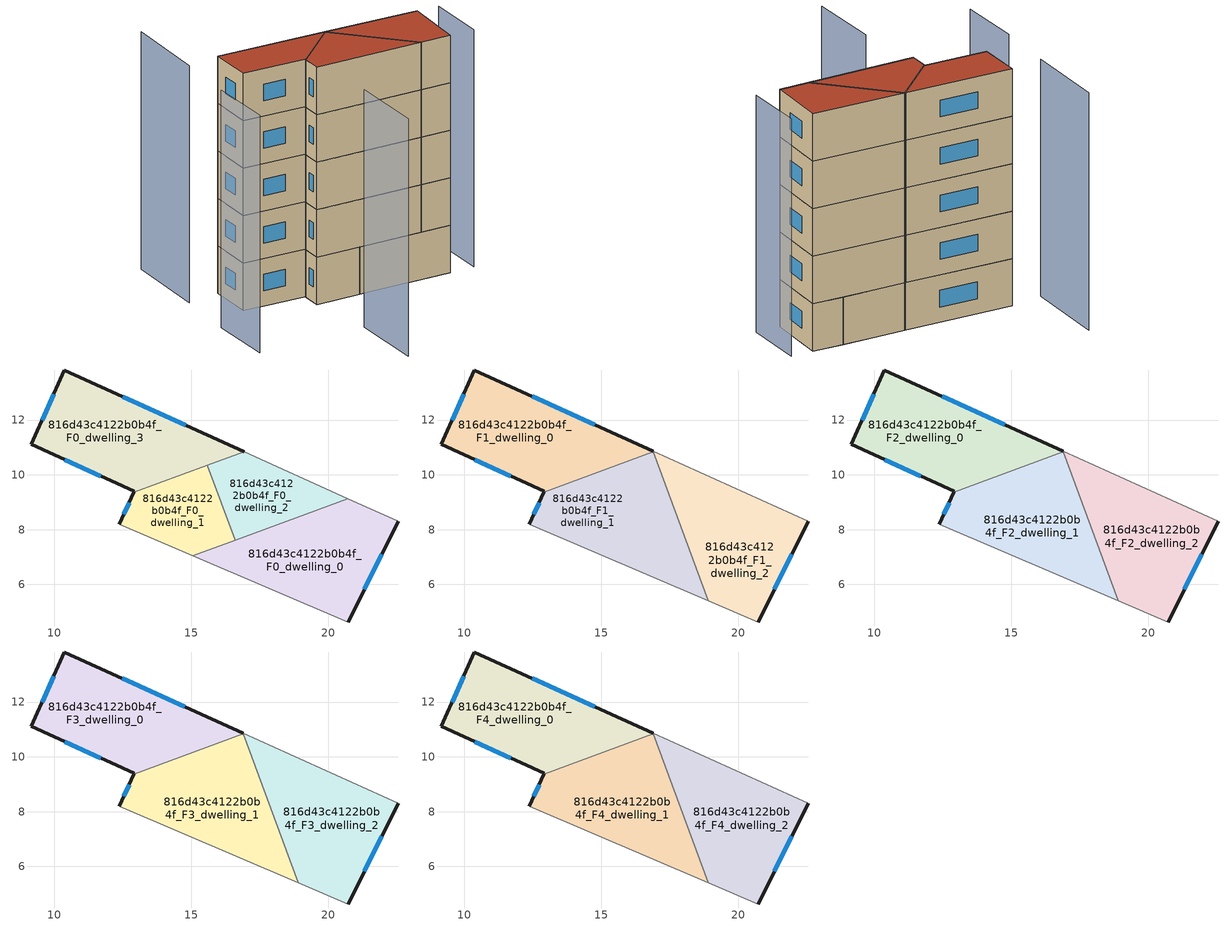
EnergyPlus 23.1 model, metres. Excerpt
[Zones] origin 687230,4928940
816d43c4122b0b4f_F0_dwelling_0
 floor ground (EU_floor_Construction): 20.73,4.63 22.55,8.3 20.71,9.13 15.05,7.04 z0
 wall outside (EU_wall_Construction): 22.55,8.3 20.73,4.63 z0:3
 wall adiabatic (EU_wall_Construction): 20.71,9.13 22.55,8.3 / 20.73,4.63 15.05,7.04 z0:3
 wall to 816d43c4122b0b4f_F0_dwelling_2 (EU_wall_Construction): 16.6,7.62 20.71,9.13 z0:3
 wall to 816d43c4122b0b4f_F0_dwelling_1 (EU_wall_Construction): 15.05,7.04 16.6,7.62 z0:3
 window (EU_Window_Construction): 21.96,7.1 21.32,5.82 z0.98:2.02
816d43c4122b0b4f_F0_dwelling_1
 floor ground (EU_floor_Construction): 16.6,7.62 15.59,10.35 12.91,9.36 12.36,8.19 15.05,7.04 z0
 wall outside (EU_wall_Construction): 12.36,8.19 12.91,9.36 z0:3
 wall to 816d43c4122b0b4f_F0_dwelling_2 (EU_wall_Construction): 15.59,10.35 16.6,7.62 z0:3
 wall adiabatic (EU_wall_Construction): 15.05,7.04 12.36,8.19 z0:3
 wall to 816d43c4122b0b4f_F0_dwelling_3 (EU_wall_Construction): 12.91,9.36 15.59,10.35 z0:3
 window (EU_Window_Construction): 12.54,8.57 12.73,8.98 z0.98:2.02
816d43c4122b0b4f_F0_dwelling_2
 floor ground (EU_floor_Construction): 20.71,9.13 16.93,10.85 15.59,10.35 16.6,7.62 z0
 wall adiabatic (EU_wall_Construction): 16.93,10.85 20.71,9.13 z0:3
 wall to 816d43c4122b0b4f_F0_dwelling_3 (EU_wall_Construction): 15.59,10.35 16.93,10.85 z0:3
816d43c4122b0b4f_F0_dwelling_3
 floor ground (EU_floor_Construction): 16.93,10.85 10.36,13.83 9.16,11.12 12.92,9.4 12.91,9.36 z0
 wall outside (EU_wall_Construction): 12.91,9.36 12.92,9.4 9.16,11.12 10.36,13.83 16.93,10.85 z0:3
 window (EU_Window_Construction): 11.7,9.96 10.39,10.56 / 9.55,12 9.97,12.95 / 12.5,12.86 14.8,11.82 z0.98:2.02
816d43c4122b0b4f_F1_dwelling_0
 floor to 816d43c4122b0b4f_F0_dwelling_3 (EU_floor_Construction): 16.9,10.84 16.89,10.87 10.36,13.83 9.16,11.12 12.92,9.4 12.91,9.36 z3
 wall outside (EU_wall_Construction): 12.91,9.36 12.92,9.4 9.16,11.12 10.36,13.83 16.89,10.87 z3:6
 wall to 816d43c4122b0b4f_F1_dwelling_1 (EU_wall_Construction): 16.9,10.83 12.91,9.36 z3:6
 wall to 816d43c4122b0b4f_F1_dwelling_2 (EU_wall_Construction): 16.89,10.87 16.9,10.84 z3:6
 window (EU_Window_Construction): 9.55,12 9.97,12.95 / 12.49,12.86 14.77,11.83 / 11.7,9.96 10.39,10.56 z3.98:5.02
816d43c4122b0b4f_F1_dwelling_1
 floor to 816d43c4122b0b4f_F0_dwelling_1 (EU_floor_Construction): 16.6,7.62 15.59,10.35 12.91,9.36 12.36,8.19 15.05,7.04 z3
 floor to 816d43c4122b0b4f_F0_dwelling_0 (EU_floor_Construction): 18.91,5.4 17.91,8.1 15.05,7.04 z3
 floor to 816d43c4122b0b4f_F0_dwelling_2 (EU_floor_Construction): 17.91,8.1 16.9,10.83 15.59,10.35 16.6,7.62 z3
 wall outside (EU_wall_Construction): 12.36,8.19 12.91,9.36 z3:6
 wall adiabatic (EU_wall_Construction): 18.91,5.4 12.36,8.19 z3:6
 wall to 816d43c4122b0b4f_F1_dwelling_2 (EU_wall_Construction): 16.9,10.83 18.91,5.4 z3:6
 window (EU_Window_Construction): 12.54,8.57 12.73,8.98 z3.98:5.02
816d43c4122b0b4f_F1_dwelling_2
 floor to 816d43c4122b0b4f_F0_dwelling_0 (EU_floor_Construction): 20.73,4.63 22.55,8.3 20.71,9.13 17.91,8.1 18.91,5.4 z3
 floor to 816d43c4122b0b4f_F0_dwelling_2 (EU_floor_Construction): 20.71,9.13 16.93,10.85 16.9,10.84 17.91,8.1 z3
 wall outside (EU_wall_Construction): 22.55,8.3 20.73,4.63 z3:6
 wall adiabatic (EU_wall_Construction): 16.89,10.87 22.55,8.3 / 20.73,4.63 18.91,5.4 z3:6
 window (EU_Window_Construction): 21.96,7.1 21.32,5.82 z3.98:5.02
816d43c4122b0b4f_F2_dwelling_0
 floor to 816d43c4122b0b4f_F1_dwelling_0 (EU_floor_Construction): 16.9,10.83 16.89,10.87 10.36,13.83 9.16,11.12 12.92,9.4 12.91,9.36 z6
 wall outside (EU_wall_Construction): 12.91,9.36 12.92,9.4 9.16,11.12 10.36,13.83 16.89,10.87 z6:9
 wall to 816d43c4122b0b4f_F2_dwelling_1 (EU_wall_Construction): 16.9,10.83 12.91,9.36 z6:9
 wall to 816d43c4122b0b4f_F2_dwelling_2 (EU_wall_Construction): 16.89,10.87 16.9,10.84 z6:9
 window (EU_Window_Construction): 9.55,12 9.97,12.95 / 12.49,12.86 14.77,11.83 / 11.7,9.96 10.39,10.56 z6.98:8.02
816d43c4122b0b4f_F2_dwelling_1
 floor to 816d43c4122b0b4f_F1_dwelling_1 (EU_floor_Construction): 18.91,5.4 16.9,10.83 12.91,9.36 12.36,8.19 z6
 wall outside (EU_wall_Construction): 12.36,8.19 12.91,9.36 z6:9
 wall adiabatic (EU_wall_Construction): 18.91,5.4 12.36,8.19 z6:9
 wall to 816d43c4122b0b4f_F2_dwelling_2 (EU_wall_Construction): 16.9,10.83 18.91,5.4 z6:9
 window (EU_Window_Construction): 12.54,8.57 12.73,8.98 z6.98:8.02
816d43c4122b0b4f_F2_dwelling_2
 floor to 816d43c4122b0b4f_F1_dwelling_2 (EU_floor_Construction): 20.73,4.63 22.55,8.3 16.89,10.87 18.91,5.4 z6
 wall outside (EU_wall_Construction): 22.55,8.3 20.73,4.63 z6:9
 wall adiabatic (EU_wall_Construction): 16.89,10.87 22.55,8.3 / 20.73,4.63 18.91,5.4 z6:9
 window (EU_Window_Construction): 21.96,7.1 21.32,5.82 z6.98:8.02
816d43c4122b0b4f_F3_dwelling_0
 floor to 816d43c4122b0b4f_F2_dwelling_0 (EU_floor_Construction): 16.9,10.83 16.89,10.87 10.36,13.83 9.16,11.12 12.92,9.4 12.91,9.36 z9
 wall outside (EU_wall_Construction): 12.91,9.36 12.92,9.4 9.16,11.12 10.36,13.83 16.89,10.87 z9:12
 wall to 816d43c4122b0b4f_F3_dwelling_1 (EU_wall_Construction): 16.9,10.83 12.91,9.36 z9:12
 wall to 816d43c4122b0b4f_F3_dwelling_2 (EU_wall_Construction): 16.89,10.87 16.9,10.84 z9:12
 window (EU_Window_Construction): 9.55,12 9.97,12.95 / 12.49,12.86 14.77,11.83 / 11.7,9.96 10.39,10.56 z9.98:11.02
816d43c4122b0b4f_F3_dwelling_1
 floor to 816d43c4122b0b4f_F2_dwelling_1 (EU_floor_Construction): 18.91,5.4 16.9,10.83 12.91,9.36 12.36,8.19 z9
 wall outside (EU_wall_Construction): 12.36,8.19 12.91,9.36 z9:12
 wall adiabatic (EU_wall_Construction): 18.91,5.4 12.36,8.19 z9:12
 wall to 816d43c4122b0b4f_F3_dwelling_2 (EU_wall_Construction): 16.9,10.83 18.91,5.4 z9:12
 window (EU_Window_Construction): 12.54,8.57 12.73,8.98 z9.98:11.02
816d43c4122b0b4f_F3_dwelling_2
 floor to 816d43c4122b0b4f_F2_dwelling_2 (EU_floor_Construction): 20.73,4.63 22.55,8.3 16.89,10.87 18.91,5.4 z9
 wall outside (EU_wall_Construction): 22.55,8.3 20.73,4.63 z9:12
 wall adiabatic (EU_wall_Construction): 16.89,10.87 22.55,8.3 / 20.73,4.63 18.91,5.4 z9:12
 window (EU_Window_Construction): 21.96,7.1 21.32,5.82 z9.98:11.02
816d43c4122b0b4f_F4_dwelling_0
 floor to 816d43c4122b0b4f_F3_dwelling_0 (EU_floor_Construction): 16.9,10.83 16.89,10.87 10.36,13.83 9.16,11.12 12.92,9.4 12.91,9.36 z12
 wall outside (EU_wall_Construction): 12.91,9.36 12.92,9.4 9.16,11.12 10.36,13.83 16.89,10.87 z12:15
 wall to 816d43c4122b0b4f_F4_dwelling_1 (EU_wall_Construction): 16.9,10.83 12.91,9.36 z12:15
 wall to 816d43c4122b0b4f_F4_dwelling_2 (EU_wall_Construction): 16.89,10.87 16.9,10.84 z12:15
 window (EU_Window_Construction): 9.55,12 9.97,12.95 / 12.49,12.86 14.77,11.83 / 11.7,9.96 10.39,10.56 z12.98:14.02
 roof outside (EU_roof_Construction): 16.89,10.87 16.9,10.83 12.91,9.36 12.92,9.4 9.16,11.12 10.36,13.83 z15
816d43c4122b0b4f_F4_dwelling_1
 floor to 816d43c4122b0b4f_F3_dwelling_1 (EU_floor_Construction): 18.91,5.4 16.9,10.83 12.91,9.36 12.36,8.19 z12
 wall outside (EU_wall_Construction): 12.36,8.19 12.91,9.36 z12:15
 wall adiabatic (EU_wall_Construction): 18.91,5.4 12.36,8.19 z12:15
 wall to 816d43c4122b0b4f_F4_dwelling_2 (EU_wall_Construction): 16.9,10.83 18.91,5.4 z12:15
 window (EU_Window_Construction): 12.54,8.57 12.73,8.98 z12.98:14.02
 roof outside (EU_roof_Construction): 16.9,10.83 18.91,5.4 12.36,8.19 12.91,9.36 z15
816d43c4122b0b4f_F4_dwelling_2
 floor to 816d43c4122b0b4f_F3_dwelling_2 (EU_floor_Construction): 20.73,4.63 22.55,8.3 16.89,10.87 18.91,5.4 z12
 wall outside (EU_wall_Construction): 22.55,8.3 20.73,4.63 z12:15
 wall adiabatic (EU_wall_Construction): 16.89,10.87 22.55,8.3 / 20.73,4.63 18.91,5.4 z12:15
 window (EU_Window_Construction): 21.96,7.1 21.32,5.82 z12.98:14.02
 roof outside (EU_roof_Construction): 22.55,8.3 20.73,4.63 18.91,5.4 16.89,10.87 z15
shading: 9.32,-0.53 11.25,4.01 / 4.7,6.75 6.39,10.72 / 22.19,4.01 23.83,7.66 / 10.69,19.51 8.26,14.36 z0:15
[Building]
EU S2 Campaign: North Axis=0; Terrain=City; Solar Distribution=FullExterior
[Site:Location]
Bologna: Latitude=44.5; Longitude=11.25; Time Zone=1; Elevation=37
[SizingPeriod:WeatherFileDays]
AnnualSizingPeriod: Begin Month=1; Begin Day of Month=1; End Month=12; End Day of Month=31; Day of Week for Start Day=Monday; Use Weather File Daylight Saving Period=No; Use Weather File Rain and Snow Indicators=No
[MATERIAL]
EU_InternalMass_Material: Roughness=MediumRough; Thickness=0.1; Conductivity=1; Density=1800; Specific Heat=900; Thermal Absorptance=0.9; Solar Absorptance=0.7; Visible Absorptance=0.7
[MATERIAL:NOMASS] Roughness=MediumRough; Thermal Absorptance=0.9; Solar Absorptance=0.7; Visible Absorptance=0.7
Name | Thermal Resistance
EU_wall_NoMass | 0.905828
EU_roof_NoMass | 0.37593
EU_floor_NoMass | 0.67114
[WINDOWMATERIAL:SIMPLEGLAZINGSYSTEM]
EU_Window_SimpleGlazing: UFactor=4.52486; Solar Heat Gain Coefficient=0.85; Visible Transmittance=0.85
[CONSTRUCTION]
EU_wall_Construction: EU_wall_NoMass
EU_roof_Construction: EU_roof_NoMass
EU_floor_Construction: EU_floor_NoMass
EU_InternalMass_Construction: EU_InternalMass_Material
EU_Window_Construction: EU_Window_SimpleGlazing
[ZONE] Type=1; Multiplier=1; Ceiling Height=autocalculate; Floor Area=autocalculate; Part of Total Floor Area=Yes
Name | Volume
816d43c4122b0b4f_F0_dwelling_0 | 50.7715
816d43c4122b0b4f_F1_dwelling_0; 816d43c4122b0b4f_F2_dwelling_0; 816d43c4122b0b4f_F3_dwelling_0; 816d43c4122b0b4f_F4_dwelling_0; 816d43c4122b0b4f_F0_dwelling_3 | 50.7773
816d43c4122b0b4f_F0_dwelling_1 | 25.3843
816d43c4122b0b4f_F1_dwelling_1; 816d43c4122b0b4f_F2_dwelling_1; 816d43c4122b0b4f_F3_dwelling_1; 816d43c4122b0b4f_F4_dwelling_1 | 50.7737
816d43c4122b0b4f_F0_dwelling_2 | 25.3909
816d43c4122b0b4f_F1_dwelling_2; 816d43c4122b0b4f_F2_dwelling_2; 816d43c4122b0b4f_F3_dwelling_2; 816d43c4122b0b4f_F4_dwelling_2 | 50.7729
[INTERNALMASS] Construction=EU_InternalMass_Construction
Name | Zone or ZoneList | Surface Area
816d43c4122b0b4f_F0_dwelling_0_EU_InternalMass | 816d43c4122b0b4f_F0_dwelling_0 | 16.9242
816d43c4122b0b4f_F0_dwelling_1_EU_InternalMass | 816d43c4122b0b4f_F0_dwelling_1 | 8.46159
816d43c4122b0b4f_F0_dwelling_2_EU_InternalMass | 816d43c4122b0b4f_F0_dwelling_2 | 8.46359
816d43c4122b0b4f_F0_dwelling_3_EU_InternalMass | 816d43c4122b0b4f_F0_dwelling_3 | 16.9256
816d43c4122b0b4f_F1_dwelling_0_EU_InternalMass | 816d43c4122b0b4f_F1_dwelling_0 | 16.9255
816d43c4122b0b4f_F1_dwelling_1_EU_InternalMass | 816d43c4122b0b4f_F1_dwelling_1 | 16.9257
816d43c4122b0b4f_F1_dwelling_2_EU_InternalMass | 816d43c4122b0b4f_F1_dwelling_2 | 16.924
816d43c4122b0b4f_F2_dwelling_0_EU_InternalMass | 816d43c4122b0b4f_F2_dwelling_0 | 16.9255
816d43c4122b0b4f_F2_dwelling_1_EU_InternalMass | 816d43c4122b0b4f_F2_dwelling_1 | 16.9257
816d43c4122b0b4f_F2_dwelling_2_EU_InternalMass | 816d43c4122b0b4f_F2_dwelling_2 | 16.924
816d43c4122b0b4f_F3_dwelling_0_EU_InternalMass | 816d43c4122b0b4f_F3_dwelling_0 | 16.9255
816d43c4122b0b4f_F3_dwelling_1_EU_InternalMass | 816d43c4122b0b4f_F3_dwelling_1 | 16.9257
816d43c4122b0b4f_F3_dwelling_2_EU_InternalMass | 816d43c4122b0b4f_F3_dwelling_2 | 16.924
816d43c4122b0b4f_F4_dwelling_0_EU_InternalMass | 816d43c4122b0b4f_F4_dwelling_0 | 16.9255
816d43c4122b0b4f_F4_dwelling_1_EU_InternalMass | 816d43c4122b0b4f_F4_dwelling_1 | 16.9257
816d43c4122b0b4f_F4_dwelling_2_EU_InternalMass | 816d43c4122b0b4f_F4_dwelling_2 | 16.924
[OTHEREQUIPMENT] Fuel Type=Electricity; Design Level Calculation Method=Watts/Area; Power per Zone Floor Area=1; Fraction Latent=0; Fraction Radiant=0; Fraction Lost=0; Carbon Dioxide Generation Rate=0; EndUse Subcategory=EU_Step8_InternalGains
Name | Zone or ZoneList or Space or SpaceList | Schedule
EU_Step8_InternalGain_816d43c4122b0b4f_F0_dwelling_0_f000 | 816d43c4122b0b4f_F0_dwelling_0 | EU_Step8_GainSchedule_816d43c4122b0b4f_F0_dwelling_0_f000
EU_Step8_InternalGain_816d43c4122b0b4f_F0_dwelling_1_f000 | 816d43c4122b0b4f_F0_dwelling_1 | EU_Step8_GainSchedule_816d43c4122b0b4f_F0_dwelling_1_f000
EU_Step8_InternalGain_816d43c4122b0b4f_F0_dwelling_2_f000 | 816d43c4122b0b4f_F0_dwelling_2 | EU_Step8_GainSchedule_816d43c4122b0b4f_F0_dwelling_2_f000
EU_Step8_InternalGain_816d43c4122b0b4f_F0_dwelling_3_f000 | 816d43c4122b0b4f_F0_dwelling_3 | EU_Step8_GainSchedule_816d43c4122b0b4f_F0_dwelling_3_f000
EU_Step8_InternalGain_816d43c4122b0b4f_F1_dwelling_0_f000 | 816d43c4122b0b4f_F1_dwelling_0 | EU_Step8_GainSchedule_816d43c4122b0b4f_F1_dwelling_0_f000
EU_Step8_InternalGain_816d43c4122b0b4f_F1_dwelling_1_f000 | 816d43c4122b0b4f_F1_dwelling_1 | EU_Step8_GainSchedule_816d43c4122b0b4f_F1_dwelling_1_f000
EU_Step8_InternalGain_816d43c4122b0b4f_F1_dwelling_2_f000 | 816d43c4122b0b4f_F1_dwelling_2 | EU_Step8_GainSchedule_816d43c4122b0b4f_F1_dwelling_2_f000
EU_Step8_InternalGain_816d43c4122b0b4f_F2_dwelling_0_f000 | 816d43c4122b0b4f_F2_dwelling_0 | EU_Step8_GainSchedule_816d43c4122b0b4f_F2_dwelling_0_f000
EU_Step8_InternalGain_816d43c4122b0b4f_F2_dwelling_1_f000 | 816d43c4122b0b4f_F2_dwelling_1 | EU_Step8_GainSchedule_816d43c4122b0b4f_F2_dwelling_1_f000
EU_Step8_InternalGain_816d43c4122b0b4f_F2_dwelling_2_f000 | 816d43c4122b0b4f_F2_dwelling_2 | EU_Step8_GainSchedule_816d43c4122b0b4f_F2_dwelling_2_f000
EU_Step8_InternalGain_816d43c4122b0b4f_F3_dwelling_0_f000 | 816d43c4122b0b4f_F3_dwelling_0 | EU_Step8_GainSchedule_816d43c4122b0b4f_F3_dwelling_0_f000
EU_Step8_InternalGain_816d43c4122b0b4f_F3_dwelling_1_f000 | 816d43c4122b0b4f_F3_dwelling_1 | EU_Step8_GainSchedule_816d43c4122b0b4f_F3_dwelling_1_f000
EU_Step8_InternalGain_816d43c4122b0b4f_F3_dwelling_2_f000 | 816d43c4122b0b4f_F3_dwelling_2 | EU_Step8_GainSchedule_816d43c4122b0b4f_F3_dwelling_2_f000
EU_Step8_InternalGain_816d43c4122b0b4f_F4_dwelling_0_f000 | 816d43c4122b0b4f_F4_dwelling_0 | EU_Step8_GainSchedule_816d43c4122b0b4f_F4_dwelling_0_f000
EU_Step8_InternalGain_816d43c4122b0b4f_F4_dwelling_1_f000 | 816d43c4122b0b4f_F4_dwelling_1 | EU_Step8_GainSchedule_816d43c4122b0b4f_F4_dwelling_1_f000
EU_Step8_InternalGain_816d43c4122b0b4f_F4_dwelling_2_f000 | 816d43c4122b0b4f_F4_dwelling_2 | EU_Step8_GainSchedule_816d43c4122b0b4f_F4_dwelling_2_f000
[ZONEVENTILATION:DESIGNFLOWRATE] Schedule=EU_AlwaysOn; Design Flow Rate Calculation Method=AirChanges/Hour; Air Changes per Hour=0.73129; Ventilation Type=Natural; Fan Pressure Rise=0; Fan Total Efficiency=1; Constant Term Coefficient=1; Temperature Term Coefficient=0; Velocity Term Coefficient=0; Velocity Squared Term Coefficient=0; Minimum Indoor Temperature=-100; Maximum Indoor Temperature=100; Delta Temperature=-100; Minimum Outdoor Temperature=-100; Maximum Outdoor Temperature=100; Maximum Wind Speed=40
Name | Zone or ZoneList or Space or SpaceList
EU_ConstantAir_816d43c4122b0b4f_F0_dwelling_0 | 816d43c4122b0b4f_F0_dwelling_0
EU_ConstantAir_816d43c4122b0b4f_F0_dwelling_1 | 816d43c4122b0b4f_F0_dwelling_1
EU_ConstantAir_816d43c4122b0b4f_F0_dwelling_2 | 816d43c4122b0b4f_F0_dwelling_2
EU_ConstantAir_816d43c4122b0b4f_F0_dwelling_3 | 816d43c4122b0b4f_F0_dwelling_3
EU_ConstantAir_816d43c4122b0b4f_F1_dwelling_0 | 816d43c4122b0b4f_F1_dwelling_0
EU_ConstantAir_816d43c4122b0b4f_F1_dwelling_1 | 816d43c4122b0b4f_F1_dwelling_1
EU_ConstantAir_816d43c4122b0b4f_F1_dwelling_2 | 816d43c4122b0b4f_F1_dwelling_2
EU_ConstantAir_816d43c4122b0b4f_F2_dwelling_0 | 816d43c4122b0b4f_F2_dwelling_0
EU_ConstantAir_816d43c4122b0b4f_F2_dwelling_1 | 816d43c4122b0b4f_F2_dwelling_1
EU_ConstantAir_816d43c4122b0b4f_F2_dwelling_2 | 816d43c4122b0b4f_F2_dwelling_2
EU_ConstantAir_816d43c4122b0b4f_F3_dwelling_0 | 816d43c4122b0b4f_F3_dwelling_0
EU_ConstantAir_816d43c4122b0b4f_F3_dwelling_1 | 816d43c4122b0b4f_F3_dwelling_1
EU_ConstantAir_816d43c4122b0b4f_F3_dwelling_2 | 816d43c4122b0b4f_F3_dwelling_2
EU_ConstantAir_816d43c4122b0b4f_F4_dwelling_0 | 816d43c4122b0b4f_F4_dwelling_0
EU_ConstantAir_816d43c4122b0b4f_F4_dwelling_1 | 816d43c4122b0b4f_F4_dwelling_1
EU_ConstantAir_816d43c4122b0b4f_F4_dwelling_2 | 816d43c4122b0b4f_F4_dwelling_2
[HVACTEMPLATE:THERMOSTAT] Constant Heating Setpoint=20; Constant Cooling Setpoint=50
EU_HeatOnly_816d43c4122b0b4f_F0_dwelling_0; EU_HeatOnly_816d43c4122b0b4f_F0_dwelling_1; EU_HeatOnly_816d43c4122b0b4f_F0_dwelling_2; EU_HeatOnly_816d43c4122b0b4f_F0_dwelling_3; EU_HeatOnly_816d43c4122b0b4f_F1_dwelling_0; EU_HeatOnly_816d43c4122b0b4f_F1_dwelling_1; EU_HeatOnly_816d43c4122b0b4f_F1_dwelling_2; EU_HeatOnly_816d43c4122b0b4f_F2_dwelling_0; EU_HeatOnly_816d43c4122b0b4f_F2_dwelling_1; EU_HeatOnly_816d43c4122b0b4f_F2_dwelling_2; EU_HeatOnly_816d43c4122b0b4f_F3_dwelling_0; EU_HeatOnly_816d43c4122b0b4f_F3_dwelling_1; EU_HeatOnly_816d43c4122b0b4f_F3_dwelling_2; EU_HeatOnly_816d43c4122b0b4f_F4_dwelling_0; EU_HeatOnly_816d43c4122b0b4f_F4_dwelling_1; EU_HeatOnly_816d43c4122b0b4f_F4_dwelling_2
[HVACTEMPLATE:ZONE:IDEALLOADSAIRSYSTEM] System Availability Schedule=EU_AlwaysOn; Maximum Heating Supply Air Temperature=50; Minimum Cooling Supply Air Temperature=13; Maximum Heating Supply Air Humidity Ratio=0.0156; Minimum Cooling Supply Air Humidity Ratio=0.0077; Heating Limit=NoLimit; Cooling Limit=NoLimit; Heating Availability Schedule=EU_AlwaysOn; Cooling Availability Schedule=EU_CoolingOff; Dehumidification Control Type=ConstantSensibleHeatRatio; Cooling Sensible Heat Ratio=0.7; Dehumidification Setpoint=60; Humidification Control Type=None; Humidification Setpoint=30; Outdoor Air Method=None; Outdoor Air Flow Rate per Person=0.00944; Outdoor Air Flow Rate per Zone Floor Area=0; Outdoor Air Flow Rate per Zone=0; Demand Controlled Ventilation Type=None; Outdoor Air Economizer Type=NoEconomizer; Heat Recovery Type=None; Sensible Heat Recovery Effectiveness=0.7; Latent Heat Recovery Effectiveness=0.65
Name | Template Thermostat
816d43c4122b0b4f_F0_dwelling_0 | EU_HeatOnly_816d43c4122b0b4f_F0_dwelling_0
816d43c4122b0b4f_F0_dwelling_1 | EU_HeatOnly_816d43c4122b0b4f_F0_dwelling_1
816d43c4122b0b4f_F0_dwelling_2 | EU_HeatOnly_816d43c4122b0b4f_F0_dwelling_2
816d43c4122b0b4f_F0_dwelling_3 | EU_HeatOnly_816d43c4122b0b4f_F0_dwelling_3
816d43c4122b0b4f_F1_dwelling_0 | EU_HeatOnly_816d43c4122b0b4f_F1_dwelling_0
816d43c4122b0b4f_F1_dwelling_1 | EU_HeatOnly_816d43c4122b0b4f_F1_dwelling_1
816d43c4122b0b4f_F1_dwelling_2 | EU_HeatOnly_816d43c4122b0b4f_F1_dwelling_2
816d43c4122b0b4f_F2_dwelling_0 | EU_HeatOnly_816d43c4122b0b4f_F2_dwelling_0
816d43c4122b0b4f_F2_dwelling_1 | EU_HeatOnly_816d43c4122b0b4f_F2_dwelling_1
816d43c4122b0b4f_F2_dwelling_2 | EU_HeatOnly_816d43c4122b0b4f_F2_dwelling_2
816d43c4122b0b4f_F3_dwelling_0 | EU_HeatOnly_816d43c4122b0b4f_F3_dwelling_0
816d43c4122b0b4f_F3_dwelling_1 | EU_HeatOnly_816d43c4122b0b4f_F3_dwelling_1
816d43c4122b0b4f_F3_dwelling_2 | EU_HeatOnly_816d43c4122b0b4f_F3_dwelling_2
816d43c4122b0b4f_F4_dwelling_0 | EU_HeatOnly_816d43c4122b0b4f_F4_dwelling_0
816d43c4122b0b4f_F4_dwelling_1 | EU_HeatOnly_816d43c4122b0b4f_F4_dwelling_1
816d43c4122b0b4f_F4_dwelling_2 | EU_HeatOnly_816d43c4122b0b4f_F4_dwelling_2
[SIZING:ZONE] Zone Cooling Design Supply Air Temperature Input Method=SupplyAirTemperature; Zone Cooling Design Supply Air Temperature=13; Zone Heating Design Supply Air Temperature Input Method=SupplyAirTemperature; Zone Heating Design Supply Air Temperature=50; Zone Cooling Design Supply Air Humidity Ratio=0.008; Zone Heating Design Supply Air Humidity Ratio=0.008; Cooling Design Air Flow Method=DesignDay; Cooling Design Air Flow Rate=0; Cooling Minimum Air Flow per Zone Floor Area=0.000762; Cooling Minimum Air Flow=0; Cooling Minimum Air Flow Fraction=0.2; Heating Design Air Flow Method=DesignDay; Heating Design Air Flow Rate=0; Heating Maximum Air Flow per Zone Floor Area=0.002032; Heating Maximum Air Flow=0.141576; Heating Maximum Air Flow Fraction=0.3; Account for Dedicated Outdoor Air System=No; Dedicated Outdoor Air System Control Strategy=NeutralSupplyAir; Dedicated Outdoor Air Low Setpoint Temperature for Design=autosize; Dedicated Outdoor Air High Setpoint Temperature for Design=autosize; Zone Load Sizing Method=Sensible Load Only No Latent Load; Zone Latent Cooling Design Supply Air Humidity Ratio Input Method=HumidityRatioDifference; Zone Cooling Design Supply Air Humidity Ratio Difference=0.005; Zone Latent Heating Design Supply Air Humidity Ratio Input Method=HumidityRatioDifference; Zone Humidification Design Supply Air Humidity Ratio Difference=0.005
816d43c4122b0b4f_F0_dwelling_0; 816d43c4122b0b4f_F0_dwelling_1; 816d43c4122b0b4f_F0_dwelling_2; 816d43c4122b0b4f_F0_dwelling_3; 816d43c4122b0b4f_F1_dwelling_0; 816d43c4122b0b4f_F1_dwelling_1; 816d43c4122b0b4f_F1_dwelling_2; 816d43c4122b0b4f_F2_dwelling_0; 816d43c4122b0b4f_F2_dwelling_1; 816d43c4122b0b4f_F2_dwelling_2; 816d43c4122b0b4f_F3_dwelling_0; 816d43c4122b0b4f_F3_dwelling_1; 816d43c4122b0b4f_F3_dwelling_2; 816d43c4122b0b4f_F4_dwelling_0; 816d43c4122b0b4f_F4_dwelling_1; 816d43c4122b0b4f_F4_dwelling_2
[SCHEDULE:CONSTANT]
Name | Hourly Value
EU_AlwaysOn | 1
EU_CoolingOff | 0
[SCHEDULE:FILE] Column Number=1; Rows to Skip at Top=0; Number of Hours of Data=8760; Column Separator=Comma; Interpolate to Timestep=No; Minutes per Item=60; Adjust Schedule for Daylight Savings=Yes
Name | File
EU_Step8_GainSchedule_816d43c4122b0b4f_F0_dwelling_0_f000 | ../../schedules/816d43c4122b0b4f/816d43c4122b0b4f_F0_dwelling_0_f000_gain.csv
EU_Step8_GainSchedule_816d43c4122b0b4f_F0_dwelling_1_f000 | ../../schedules/816d43c4122b0b4f/816d43c4122b0b4f_F0_dwelling_1_f000_gain.csv
EU_Step8_GainSchedule_816d43c4122b0b4f_F0_dwelling_2_f000 | ../../schedules/816d43c4122b0b4f/816d43c4122b0b4f_F0_dwelling_2_f000_gain.csv
EU_Step8_GainSchedule_816d43c4122b0b4f_F0_dwelling_3_f000 | ../../schedules/816d43c4122b0b4f/816d43c4122b0b4f_F0_dwelling_3_f000_gain.csv
EU_Step8_GainSchedule_816d43c4122b0b4f_F1_dwelling_0_f000 | ../../schedules/816d43c4122b0b4f/816d43c4122b0b4f_F1_dwelling_0_f000_gain.csv
EU_Step8_GainSchedule_816d43c4122b0b4f_F1_dwelling_1_f000 | ../../schedules/816d43c4122b0b4f/816d43c4122b0b4f_F1_dwelling_1_f000_gain.csv
EU_Step8_GainSchedule_816d43c4122b0b4f_F1_dwelling_2_f000 | ../../schedules/816d43c4122b0b4f/816d43c4122b0b4f_F1_dwelling_2_f000_gain.csv
EU_Step8_GainSchedule_816d43c4122b0b4f_F2_dwelling_0_f000 | ../../schedules/816d43c4122b0b4f/816d43c4122b0b4f_F2_dwelling_0_f000_gain.csv
EU_Step8_GainSchedule_816d43c4122b0b4f_F2_dwelling_1_f000 | ../../schedules/816d43c4122b0b4f/816d43c4122b0b4f_F2_dwelling_1_f000_gain.csv
EU_Step8_GainSchedule_816d43c4122b0b4f_F2_dwelling_2_f000 | ../../schedules/816d43c4122b0b4f/816d43c4122b0b4f_F2_dwelling_2_f000_gain.csv
EU_Step8_GainSchedule_816d43c4122b0b4f_F3_dwelling_0_f000 | ../../schedules/816d43c4122b0b4f/816d43c4122b0b4f_F3_dwelling_0_f000_gain.csv
EU_Step8_GainSchedule_816d43c4122b0b4f_F3_dwelling_1_f000 | ../../schedules/816d43c4122b0b4f/816d43c4122b0b4f_F3_dwelling_1_f000_gain.csv
EU_Step8_GainSchedule_816d43c4122b0b4f_F3_dwelling_2_f000 | ../../schedules/816d43c4122b0b4f/816d43c4122b0b4f_F3_dwelling_2_f000_gain.csv
EU_Step8_GainSchedule_816d43c4122b0b4f_F4_dwelling_0_f000 | ../../schedules/816d43c4122b0b4f/816d43c4122b0b4f_F4_dwelling_0_f000_gain.csv
EU_Step8_GainSchedule_816d43c4122b0b4f_F4_dwelling_1_f000 | ../../schedules/816d43c4122b0b4f/816d43c4122b0b4f_F4_dwelling_1_f000_gain.csv
EU_Step8_GainSchedule_816d43c4122b0b4f_F4_dwelling_2_f000 | ../../schedules/816d43c4122b0b4f/816d43c4122b0b4f_F4_dwelling_2_f000_gain.csv
